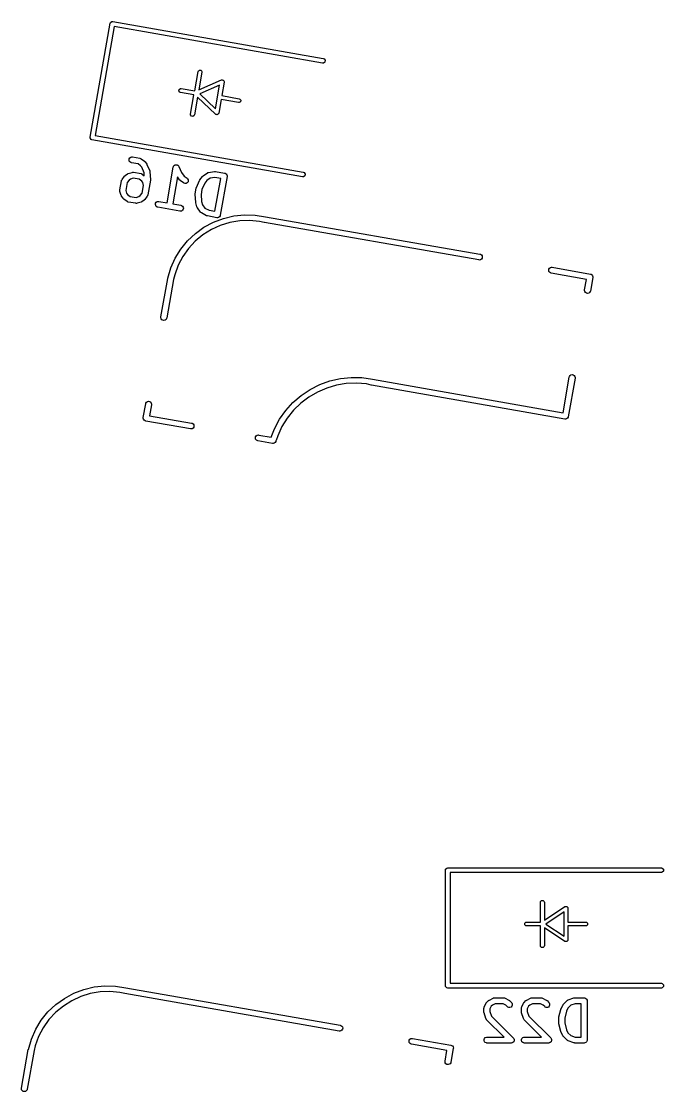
# Model space of a CAD drawing. Extents: x 2.6 to 14.1, y -9.2 to -3.9.
# Drawn here: x 6.105 to 6.748, y -5.239 to -4.167 of the extents above; entities that cross this region are included whole.
import ezdxf

# ---------------------------------------------------------------- set-up
doc = ezdxf.new("R2010")
doc.units = 0
doc.header["$MEASUREMENT"] = 0
doc.layers.add('BLACK', color=7, linetype='CONTINUOUS')

msp = doc.modelspace()

# ---------------------------------------------------------------- linework, layer by layer
at = {"layer": 'BLACK', "linetype": 'CONTINUOUS'}
for p, q in [((6.1736, -4.2829), (6.1937, -4.1689)), ((6.1937, -4.1689), (6.194, -4.1681)), ((6.194, -4.1681), (6.1955, -4.167)), ((6.1955, -4.167), (6.1964, -4.167)), ((6.1964, -4.167), (6.4074, -4.2042)), ((6.1979, -4.1721), (6.1787, -4.2814)), ((6.4065, -4.2088), (6.1979, -4.1721)), ((6.4075, -4.2088), (6.4065, -4.2088)), ((6.4074, -4.2042), (6.4082, -4.2045)), ((6.4089, -4.2078), (6.4075, -4.2088)), ((6.4082, -4.2045), (6.4093, -4.206)), ((6.4093, -4.206), (6.4089, -4.2078)), ((6.2785, -4.2366), (6.2819, -4.2173)), ((6.2819, -4.2173), (6.2822, -4.2165)), ((6.2822, -4.2165), (6.2834, -4.2157)), ((6.2858, -4.2179), (6.2827, -4.2356)), ((6.2834, -4.2157), (6.2849, -4.2159)), ((6.2849, -4.2159), (6.2858, -4.2172)), ((6.2858, -4.2172), (6.2858, -4.2179)), ((6.2627, -4.2366), (6.2629, -4.2351)), ((6.2629, -4.2351), (6.2642, -4.2343)), ((6.2642, -4.2343), (6.2649, -4.2342)), ((6.2649, -4.2342), (6.2785, -4.2366)), ((6.2827, -4.2356), (6.3053, -4.2257)), ((6.3035, -4.2308), (6.2836, -4.2395)), ((6.2993, -4.2546), (6.3035, -4.2308)), ((6.3053, -4.2257), (6.3056, -4.2256)), ((6.3056, -4.2256), (6.3057, -4.2256)), ((6.308, -4.2279), (6.3056, -4.2414)), ((6.3057, -4.2256), (6.3058, -4.2256)), ((6.3058, -4.2256), (6.3061, -4.2255)), ((6.3061, -4.2255), (6.3066, -4.2258)), ((6.3066, -4.2258), (6.3072, -4.2259)), ((6.3072, -4.2259), (6.3073, -4.226)), ((6.3073, -4.226), (6.3075, -4.2261)), ((6.3075, -4.2261), (6.3077, -4.2266)), ((6.3077, -4.2266), (6.308, -4.2271)), ((6.308, -4.2271), (6.308, -4.2274)), ((6.308, -4.2274), (6.3081, -4.2275)), ((6.3081, -4.2275), (6.308, -4.2276)), ((6.308, -4.2276), (6.308, -4.2279)), ((6.2635, -4.2378), (6.2627, -4.2366)), ((6.2642, -4.2381), (6.2635, -4.2378)), ((6.2778, -4.2405), (6.2642, -4.2381)), ((6.2744, -4.2599), (6.2778, -4.2405)), ((6.2814, -4.2429), (6.2783, -4.2606)), ((6.2993, -4.26), (6.2814, -4.2429)), ((6.2836, -4.2395), (6.2993, -4.2546)), ((6.305, -4.2453), (6.3026, -4.2589)), ((6.3224, -4.2484), (6.305, -4.2453)), ((6.3056, -4.2414), (6.3231, -4.2445)), ((6.3231, -4.2445), (6.3238, -4.2448)), ((6.3238, -4.2448), (6.3247, -4.246)), ((6.3247, -4.246), (6.3244, -4.2475)), ((6.3232, -4.2484), (6.3224, -4.2484)), ((6.3244, -4.2475), (6.3232, -4.2484)), ((6.2744, -4.2607), (6.2744, -4.2599)), ((6.2753, -4.2619), (6.2744, -4.2607)), ((6.2768, -4.2622), (6.2753, -4.2619)), ((6.278, -4.2613), (6.2768, -4.2622)), ((6.2783, -4.2606), (6.278, -4.2613)), ((6.2995, -4.2601), (6.2993, -4.26)), ((6.2996, -4.2602), (6.2995, -4.2601)), ((6.2997, -4.2602), (6.2996, -4.2602)), ((6.2999, -4.2604), (6.2997, -4.2602)), ((6.3005, -4.2604), (6.2999, -4.2604)), ((6.3011, -4.2605), (6.3005, -4.2604)), ((6.3012, -4.2603), (6.3011, -4.2605)), ((6.3014, -4.2603), (6.3012, -4.2603)), ((6.3018, -4.2599), (6.3014, -4.2603)), ((6.3023, -4.2596), (6.3018, -4.2599)), ((6.3024, -4.2593), (6.3023, -4.2596)), ((6.3025, -4.2592), (6.3024, -4.2593)), ((6.3026, -4.2589), (6.3025, -4.2591)), ((6.3025, -4.2591), (6.3025, -4.2592)), ((6.1736, -4.2838), (6.1736, -4.2829)), ((6.1747, -4.2853), (6.1736, -4.2838)), ((6.1755, -4.2856), (6.1747, -4.2853)), ((6.3864, -4.3228), (6.1755, -4.2856)), ((6.1787, -4.2814), (6.3873, -4.3182)), ((6.2127, -4.3058), (6.2129, -4.3046)), ((6.213, -4.3069), (6.2127, -4.3058)), ((6.2129, -4.3046), (6.2136, -4.3037)), ((6.2136, -4.3078), (6.213, -4.3069)), ((6.2136, -4.3037), (6.2145, -4.303)), ((6.2146, -4.3085), (6.2136, -4.3078)), ((6.2145, -4.303), (6.2156, -4.3028)), ((6.2152, -4.3086), (6.2146, -4.3085)), ((6.2219, -4.3098), (6.2152, -4.3086)), ((6.2156, -4.3028), (6.2162, -4.3028)), ((6.2162, -4.3028), (6.2236, -4.3041)), ((6.2243, -4.3116), (6.2219, -4.3098)), ((6.2236, -4.3041), (6.2241, -4.3043)), ((6.2241, -4.3043), (6.2242, -4.3043)), ((6.2242, -4.3043), (6.2243, -4.3043)), ((6.2243, -4.3043), (6.2248, -4.3046)), ((6.2248, -4.3046), (6.2282, -4.3071)), ((6.2282, -4.3071), (6.2284, -4.3073)), ((6.2284, -4.3073), (6.2285, -4.3074)), ((6.2285, -4.3074), (6.2285, -4.3075)), ((6.2285, -4.3075), (6.2286, -4.3075)), ((6.2286, -4.3075), (6.2287, -4.3076)), ((6.2287, -4.3076), (6.2289, -4.3078)), ((6.2289, -4.3078), (6.2304, -4.31)), ((6.2304, -4.31), (6.2304, -4.31)), ((6.2304, -4.31), (6.2304, -4.31)), ((6.2304, -4.31), (6.2305, -4.3102)), ((6.2305, -4.3102), (6.2307, -4.3105)), ((6.2307, -4.3105), (6.2307, -4.3105)), ((6.2307, -4.3105), (6.2307, -4.3105)), ((6.2307, -4.3105), (6.2334, -4.3167)), ((6.2581, -4.3113), (6.2583, -4.3111)), ((6.2583, -4.3111), (6.2586, -4.311)), ((6.2586, -4.311), (6.2588, -4.3108)), ((6.2588, -4.3108), (6.2591, -4.3108)), ((6.2591, -4.3108), (6.2594, -4.3106)), ((6.2594, -4.3106), (6.2596, -4.3106)), ((6.2596, -4.3106), (6.2599, -4.3106)), ((6.2599, -4.3106), (6.2602, -4.3106)), ((6.2602, -4.3106), (6.2605, -4.3106)), ((6.2605, -4.3106), (6.2608, -4.3107)), ((6.2608, -4.3107), (6.2611, -4.3108)), ((6.2611, -4.3108), (6.2613, -4.3109)), ((6.2613, -4.3109), (6.2616, -4.311)), ((6.2616, -4.311), (6.2618, -4.3112)), ((6.2618, -4.3112), (6.262, -4.3114)), ((6.2082, -4.3221), (6.2084, -4.3219)), ((6.2084, -4.3219), (6.2085, -4.3218)), ((6.2085, -4.3218), (6.2085, -4.3217)), ((6.2085, -4.3217), (6.2086, -4.3217)), ((6.2086, -4.3217), (6.2087, -4.3216)), ((6.2087, -4.3216), (6.2089, -4.3214)), ((6.2089, -4.3214), (6.2111, -4.3199)), ((6.2111, -4.3199), (6.2113, -4.3198)), ((6.2113, -4.3198), (6.2114, -4.3197)), ((6.2114, -4.3197), (6.2115, -4.3197)), ((6.2115, -4.3197), (6.2116, -4.3196)), ((6.2116, -4.3196), (6.2119, -4.3195)), ((6.2116, -4.3196), (6.2116, -4.3196)), ((6.2119, -4.3195), (6.2159, -4.3183)), ((6.2159, -4.3183), (6.2165, -4.3182)), ((6.2165, -4.3182), (6.2166, -4.3182)), ((6.2166, -4.3182), (6.2167, -4.3182)), ((6.2167, -4.3182), (6.2173, -4.3182)), ((6.2173, -4.3182), (6.2247, -4.3195)), ((6.2254, -4.3131), (6.2243, -4.3116)), ((6.2247, -4.3195), (6.2252, -4.3197)), ((6.2252, -4.3197), (6.2253, -4.3197)), ((6.2253, -4.3197), (6.2254, -4.3198)), ((6.2278, -4.3186), (6.2254, -4.3131)), ((6.2254, -4.3198), (6.2259, -4.3201)), ((6.2259, -4.3201), (6.228, -4.3216)), ((6.228, -4.3216), (6.2278, -4.3186)), ((6.2334, -4.3167), (6.2335, -4.317)), ((6.2335, -4.317), (6.2335, -4.3171)), ((6.2335, -4.3171), (6.2335, -4.3172)), ((6.2335, -4.3172), (6.2336, -4.3172)), ((6.2336, -4.3172), (6.2336, -4.3173)), ((6.2336, -4.3173), (6.2336, -4.3177)), ((6.2336, -4.3177), (6.2342, -4.3254)), ((6.2508, -4.3489), (6.2571, -4.313)), ((6.2571, -4.313), (6.2572, -4.3125)), ((6.2571, -4.313), (6.2571, -4.313)), ((6.2571, -4.313), (6.2571, -4.313)), ((6.2571, -4.313), (6.2571, -4.313)), ((6.2572, -4.3125), (6.2574, -4.3122)), ((6.2574, -4.3122), (6.2575, -4.3119)), ((6.2575, -4.3119), (6.2577, -4.3117)), ((6.2577, -4.3117), (6.2579, -4.3115)), ((6.2579, -4.3115), (6.2581, -4.3113)), ((6.262, -4.3114), (6.2622, -4.3116)), ((6.2622, -4.3116), (6.2624, -4.3118)), ((6.2624, -4.3118), (6.2627, -4.3123)), ((6.2627, -4.3123), (6.2627, -4.3123)), ((6.2627, -4.3123), (6.2627, -4.3123)), ((6.2627, -4.3123), (6.2627, -4.3123)), ((6.2627, -4.3123), (6.2653, -4.3183)), ((6.2653, -4.3183), (6.2679, -4.322)), ((6.2679, -4.322), (6.2709, -4.3242)), ((6.2866, -4.322), (6.2869, -4.3219)), ((6.2869, -4.3219), (6.2912, -4.3188)), ((6.2912, -4.3188), (6.2917, -4.3185)), ((6.2917, -4.3185), (6.2918, -4.3185)), ((6.2918, -4.3185), (6.2919, -4.3184)), ((6.2919, -4.3184), (6.2925, -4.3183)), ((6.2925, -4.3183), (6.2983, -4.3174)), ((6.2983, -4.3174), (6.2986, -4.3174)), ((6.2986, -4.3174), (6.2987, -4.3174)), ((6.2987, -4.3174), (6.2988, -4.3174)), ((6.2988, -4.3174), (6.2989, -4.3174)), ((6.2989, -4.3174), (6.299, -4.3174)), ((6.299, -4.3174), (6.2993, -4.3175)), ((6.2993, -4.3175), (6.3085, -4.3191)), ((6.3085, -4.3191), (6.3091, -4.3192)), ((6.3091, -4.3192), (6.3096, -4.3196)), ((6.3096, -4.3196), (6.31, -4.3199)), ((6.31, -4.3199), (6.3107, -4.3208)), ((6.3107, -4.3208), (6.311, -4.3219)), ((6.311, -4.3219), (6.3109, -4.3225)), ((6.3873, -4.3182), (6.3881, -4.3185)), ((6.3888, -4.3218), (6.3874, -4.3228)), ((6.3881, -4.3185), (6.3892, -4.32)), ((6.3892, -4.32), (6.3888, -4.3218)), ((6.2036, -4.3359), (6.2052, -4.3267)), ((6.2052, -4.3267), (6.2053, -4.3261)), ((6.2053, -4.3261), (6.2054, -4.3261)), ((6.2054, -4.326), (6.2057, -4.3255)), ((6.2054, -4.3261), (6.2054, -4.326)), ((6.2057, -4.3255), (6.2082, -4.3221)), ((6.2109, -4.3284), (6.2095, -4.3363)), ((6.2127, -4.326), (6.2109, -4.3284)), ((6.2141, -4.325), (6.2127, -4.326)), ((6.2169, -4.3242), (6.2141, -4.325)), ((6.223, -4.3252), (6.2169, -4.3242)), ((6.2254, -4.327), (6.223, -4.3252)), ((6.2264, -4.3284), (6.2254, -4.327)), ((6.2258, -4.3392), (6.2272, -4.3313)), ((6.2272, -4.3313), (6.2264, -4.3284)), ((6.2341, -4.3261), (6.2315, -4.3409)), ((6.2342, -4.3257), (6.2341, -4.326)), ((6.2341, -4.326), (6.2341, -4.326)), ((6.2341, -4.326), (6.2341, -4.3261)), ((6.2342, -4.3254), (6.2342, -4.3255)), ((6.2342, -4.3255), (6.2342, -4.3255)), ((6.2342, -4.3255), (6.2342, -4.3257)), ((6.2613, -4.3229), (6.2566, -4.3499)), ((6.2633, -4.3257), (6.2613, -4.3229)), ((6.2635, -4.326), (6.2633, -4.3257)), ((6.2636, -4.326), (6.2635, -4.326)), ((6.2636, -4.3261), (6.2636, -4.326)), ((6.2637, -4.3262), (6.2636, -4.3261)), ((6.2638, -4.3262), (6.2637, -4.3262)), ((6.264, -4.3264), (6.2638, -4.3262)), ((6.2674, -4.3289), (6.264, -4.3264)), ((6.2679, -4.3292), (6.2674, -4.3289)), ((6.269, -4.3295), (6.2679, -4.3292)), ((6.2701, -4.3293), (6.269, -4.3295)), ((6.2711, -4.3287), (6.2701, -4.3293)), ((6.2709, -4.3242), (6.2713, -4.3246)), ((6.2718, -4.3278), (6.2711, -4.3287)), ((6.2713, -4.3246), (6.2719, -4.3256)), ((6.2721, -4.3267), (6.2718, -4.3278)), ((6.2719, -4.3256), (6.2721, -4.3267)), ((6.2802, -4.3335), (6.2834, -4.3264)), ((6.2834, -4.3264), (6.2835, -4.3262)), ((6.2834, -4.3264), (6.2834, -4.3264)), ((6.2834, -4.3264), (6.2834, -4.3264)), ((6.2835, -4.3262), (6.2837, -4.3259)), ((6.2837, -4.3259), (6.2862, -4.3225)), ((6.2837, -4.3259), (6.2837, -4.3259)), ((6.2837, -4.3259), (6.2837, -4.3259)), ((6.2886, -4.3291), (6.2858, -4.3356)), ((6.2862, -4.3225), (6.2864, -4.3223)), ((6.2864, -4.3223), (6.2864, -4.3222)), ((6.2864, -4.3222), (6.2865, -4.3222)), ((6.2865, -4.3222), (6.2866, -4.3221)), ((6.2866, -4.3221), (6.2866, -4.322)), ((6.2906, -4.3264), (6.2886, -4.3291)), ((6.294, -4.324), (6.2906, -4.3264)), ((6.2987, -4.3233), (6.294, -4.324)), ((6.3046, -4.3244), (6.2987, -4.3233)), ((6.2988, -4.3573), (6.3046, -4.3244)), ((6.3109, -4.3225), (6.3041, -4.3613)), ((6.3874, -4.3228), (6.3864, -4.3228)), ((6.2035, -4.3365), (6.2036, -4.3359)), ((6.2035, -4.3366), (6.2035, -4.3365)), ((6.2035, -4.3367), (6.2035, -4.3366)), ((6.2036, -4.3373), (6.2035, -4.3367)), ((6.2048, -4.3413), (6.2036, -4.3373)), ((6.2049, -4.3416), (6.2048, -4.3413)), ((6.205, -4.3417), (6.2049, -4.3416)), ((6.205, -4.3418), (6.205, -4.3417)), ((6.205, -4.3417), (6.205, -4.3417)), ((6.2051, -4.3419), (6.205, -4.3418)), ((6.2052, -4.3422), (6.2051, -4.3419)), ((6.2068, -4.3443), (6.2052, -4.3422)), ((6.2095, -4.3363), (6.2103, -4.3392)), ((6.2103, -4.3392), (6.2113, -4.3405)), ((6.2113, -4.3405), (6.2137, -4.3423)), ((6.2137, -4.3423), (6.2198, -4.3434)), ((6.2198, -4.3434), (6.2226, -4.3425)), ((6.2226, -4.3425), (6.224, -4.3416)), ((6.224, -4.3416), (6.2258, -4.3392)), ((6.231, -4.3421), (6.2285, -4.3455)), ((6.2313, -4.3416), (6.231, -4.3421)), ((6.2314, -4.3414), (6.2313, -4.3415)), ((6.2313, -4.3415), (6.2313, -4.3416)), ((6.2315, -4.3409), (6.2314, -4.3414)), ((6.279, -4.3397), (6.28, -4.3342)), ((6.279, -4.3398), (6.279, -4.3397)), ((6.279, -4.3399), (6.279, -4.3398)), ((6.279, -4.3401), (6.279, -4.3399)), ((6.279, -4.3403), (6.279, -4.3401)), ((6.279, -4.3404), (6.279, -4.3403)), ((6.279, -4.3403), (6.279, -4.3403)), ((6.2795, -4.3482), (6.279, -4.3404)), ((6.28, -4.334), (6.2801, -4.3338)), ((6.28, -4.3341), (6.28, -4.334)), ((6.28, -4.3342), (6.28, -4.3341)), ((6.2801, -4.3338), (6.2802, -4.3336)), ((6.2802, -4.3336), (6.2802, -4.3335)), ((6.2802, -4.3336), (6.2802, -4.3336)), ((6.2858, -4.3356), (6.2849, -4.3404)), ((6.2849, -4.3404), (6.2854, -4.3474)), ((6.2069, -4.3446), (6.2068, -4.3443)), ((6.207, -4.3446), (6.2069, -4.3446)), ((6.2071, -4.3447), (6.207, -4.3446)), ((6.2071, -4.3448), (6.2071, -4.3447)), ((6.2072, -4.3448), (6.2071, -4.3448)), ((6.2074, -4.345), (6.2072, -4.3448)), ((6.2108, -4.3475), (6.2074, -4.345)), ((6.2113, -4.3478), (6.2108, -4.3475)), ((6.2114, -4.3478), (6.2113, -4.3478)), ((6.2115, -4.3479), (6.2114, -4.3478)), ((6.212, -4.348), (6.2115, -4.3479)), ((6.2194, -4.3493), (6.212, -4.348)), ((6.22, -4.3494), (6.2194, -4.3493)), ((6.2201, -4.3494), (6.22, -4.3494)), ((6.2202, -4.3494), (6.2201, -4.3494)), ((6.2208, -4.3493), (6.2202, -4.3494)), ((6.2248, -4.3481), (6.2208, -4.3493)), ((6.2251, -4.348), (6.2248, -4.3481)), ((6.2252, -4.3479), (6.2251, -4.3479)), ((6.2251, -4.3479), (6.2251, -4.348)), ((6.2253, -4.3479), (6.2252, -4.3479)), ((6.2254, -4.3478), (6.2253, -4.3479)), ((6.2256, -4.3477), (6.2254, -4.3478)), ((6.2278, -4.3461), (6.2256, -4.3477)), ((6.228, -4.3459), (6.2278, -4.3461)), ((6.2281, -4.3459), (6.228, -4.3459)), ((6.2282, -4.3458), (6.2281, -4.3459)), ((6.2283, -4.3457), (6.2282, -4.3458)), ((6.2282, -4.3458), (6.2282, -4.3458)), ((6.2285, -4.3455), (6.2283, -4.3457)), ((6.2391, -4.3504), (6.2393, -4.3493)), ((6.2394, -4.3515), (6.2391, -4.3504)), ((6.2393, -4.3493), (6.2399, -4.3483)), ((6.24, -4.3525), (6.2394, -4.3515)), ((6.2399, -4.3483), (6.2409, -4.3476)), ((6.241, -4.3531), (6.24, -4.3525)), ((6.2409, -4.3476), (6.242, -4.3474)), ((6.2416, -4.3532), (6.241, -4.3531)), ((6.2637, -4.3572), (6.2416, -4.3532)), ((6.242, -4.3474), (6.2426, -4.3474)), ((6.2426, -4.3474), (6.2508, -4.3489)), ((6.2566, -4.3499), (6.2647, -4.3513)), ((6.2647, -4.3513), (6.2653, -4.3515)), ((6.2653, -4.3515), (6.2663, -4.3521)), ((6.2663, -4.3521), (6.2669, -4.3531)), ((6.2669, -4.3531), (6.2672, -4.3542)), ((6.2796, -4.3485), (6.2795, -4.3482)), ((6.2795, -4.3482), (6.2795, -4.3482)), ((6.2795, -4.3482), (6.2795, -4.3482)), ((6.2796, -4.3487), (6.2796, -4.3485)), ((6.2797, -4.3488), (6.2796, -4.3487)), ((6.2796, -4.3487), (6.2796, -4.3487)), ((6.2808, -4.3528), (6.2797, -4.3488)), ((6.281, -4.3531), (6.2808, -4.3528)), ((6.281, -4.3532), (6.281, -4.3531)), ((6.2811, -4.3533), (6.281, -4.3532)), ((6.281, -4.3532), (6.281, -4.3532)), ((6.2811, -4.3534), (6.2811, -4.3533)), ((6.2813, -4.3537), (6.2811, -4.3534)), ((6.2843, -4.358), (6.2813, -4.3537)), ((6.2854, -4.3474), (6.2864, -4.3507)), ((6.2864, -4.3507), (6.2887, -4.354)), ((6.2887, -4.354), (6.2929, -4.3563)), ((6.2643, -4.3572), (6.2637, -4.3572)), ((6.2654, -4.357), (6.2643, -4.3572)), ((6.2664, -4.3563), (6.2654, -4.357)), ((6.267, -4.3553), (6.2664, -4.3563)), ((6.2672, -4.3542), (6.267, -4.3553)), ((6.2847, -4.3584), (6.2843, -4.358)), ((6.2848, -4.3585), (6.2847, -4.3584)), ((6.2848, -4.3586), (6.2848, -4.3585)), ((6.2853, -4.3589), (6.2848, -4.3586)), ((6.2905, -4.3617), (6.2853, -4.3589)), ((6.2908, -4.3618), (6.2905, -4.3617)), ((6.2909, -4.3619), (6.2908, -4.3618)), ((6.291, -4.3619), (6.2909, -4.3619)), ((6.2911, -4.362), (6.291, -4.3619)), ((6.2914, -4.362), (6.2911, -4.362)), ((6.2911, -4.362), (6.2911, -4.362)), ((6.3007, -4.3637), (6.2914, -4.362)), ((6.2929, -4.3563), (6.2988, -4.3573)), ((6.2973, -4.3682), (6.3073, -4.3644)), ((6.3012, -4.3637), (6.3007, -4.3637)), ((6.3024, -4.3635), (6.3012, -4.3637)), ((6.3012, -4.3637), (6.3012, -4.3637)), ((6.3012, -4.3637), (6.3012, -4.3637)), ((6.3012, -4.3637), (6.3012, -4.3637)), ((6.3033, -4.3628), (6.3024, -4.3635)), ((6.3039, -4.3618), (6.3033, -4.3628)), ((6.3041, -4.3613), (6.3039, -4.3618)), ((6.3073, -4.3644), (6.3177, -4.3619)), ((6.3177, -4.3619), (6.3283, -4.3608)), ((6.3283, -4.3608), (6.339, -4.3611)), ((6.339, -4.3611), (6.3493, -4.3627)), ((6.3493, -4.3627), (6.3494, -4.3627)), ((6.3494, -4.3627), (6.5643, -4.4002)), ((6.2792, -4.3795), (6.2878, -4.3733)), ((6.2878, -4.3733), (6.2973, -4.3682)), ((6.3042, -4.3715), (6.2952, -4.3756)), ((6.3137, -4.3685), (6.3042, -4.3715)), ((6.3236, -4.3669), (6.3137, -4.3685)), ((6.3335, -4.3665), (6.3236, -4.3669)), ((6.3434, -4.3674), (6.3335, -4.3665)), ((6.3482, -4.3685), (6.3434, -4.3674)), ((6.3483, -4.3685), (6.3482, -4.3685)), ((6.3482, -4.3685), (6.3482, -4.3685)), ((6.3484, -4.3686), (6.3483, -4.3685)), ((6.5633, -4.406), (6.3484, -4.3686)), ((6.2714, -4.3869), (6.2792, -4.3795)), ((6.2868, -4.3809), (6.2791, -4.3872)), ((6.2952, -4.3756), (6.2868, -4.3809)), ((6.259, -4.4043), (6.2647, -4.3952)), ((6.2647, -4.3952), (6.2714, -4.3869)), ((6.2723, -4.3945), (6.2666, -4.4027)), ((6.2791, -4.3872), (6.2723, -4.3945)), ((6.2547, -4.4141), (6.259, -4.4043)), ((6.2666, -4.4027), (6.2619, -4.4114)), ((6.5638, -4.4061), (6.5633, -4.406)), ((6.565, -4.4058), (6.5638, -4.4061)), ((6.5643, -4.4002), (6.5648, -4.4004)), ((6.5648, -4.4004), (6.5658, -4.401)), ((6.5659, -4.4052), (6.565, -4.4058)), ((6.5658, -4.401), (6.5665, -4.4019)), ((6.5665, -4.4042), (6.5659, -4.4052)), ((6.5665, -4.4019), (6.5667, -4.4031)), ((6.5667, -4.4031), (6.5665, -4.4042)), ((6.2516, -4.4243), (6.2547, -4.4141)), ((6.2619, -4.4114), (6.2585, -4.4208)), ((6.6333, -4.4164), (6.6335, -4.4152)), ((6.6335, -4.4175), (6.6333, -4.4164)), ((6.6335, -4.4152), (6.6341, -4.4143)), ((6.6342, -4.4184), (6.6335, -4.4175)), ((6.6341, -4.4143), (6.635, -4.4136)), ((6.6351, -4.4191), (6.6342, -4.4184)), ((6.635, -4.4136), (6.6361, -4.4134)), ((6.6361, -4.4134), (6.6367, -4.4134)), ((6.6367, -4.4134), (6.6751, -4.4202)), ((6.2447, -4.4632), (6.2516, -4.4245)), ((6.2574, -4.4255), (6.2506, -4.4642)), ((6.2516, -4.4245), (6.2516, -4.4243)), ((6.2516, -4.4243), (6.2516, -4.4243)), ((6.2585, -4.4208), (6.2574, -4.4255)), ((6.6357, -4.4192), (6.6351, -4.4191)), ((6.6712, -4.4255), (6.6357, -4.4192)), ((6.6693, -4.4361), (6.6712, -4.4255)), ((6.6751, -4.4202), (6.6757, -4.4203)), ((6.6775, -4.4236), (6.6751, -4.4372)), ((6.6757, -4.4203), (6.6766, -4.4209)), ((6.6766, -4.4209), (6.6773, -4.4219)), ((6.6773, -4.4219), (6.6775, -4.423)), ((6.6775, -4.423), (6.6775, -4.4236)), ((6.6692, -4.4367), (6.6693, -4.4361)), ((6.6695, -4.4378), (6.6692, -4.4367)), ((6.6702, -4.4388), (6.6695, -4.4378)), ((6.6711, -4.4394), (6.6702, -4.4388)), ((6.6723, -4.4396), (6.6711, -4.4394)), ((6.6734, -4.4394), (6.6723, -4.4396)), ((6.6743, -4.4387), (6.6734, -4.4394)), ((6.6749, -4.4377), (6.6743, -4.4387)), ((6.6751, -4.4372), (6.6749, -4.4377)), ((6.2447, -4.4638), (6.2447, -4.4632)), ((6.245, -4.4649), (6.2447, -4.4638)), ((6.2456, -4.4659), (6.245, -4.4649)), ((6.2466, -4.4665), (6.2456, -4.4659)), ((6.2477, -4.4667), (6.2466, -4.4665)), ((6.2488, -4.4664), (6.2477, -4.4667)), ((6.2498, -4.4658), (6.2488, -4.4664)), ((6.2504, -4.4648), (6.2498, -4.4658)), ((6.2506, -4.4642), (6.2504, -4.4648)), ((6.414, -4.5273), (6.4245, -4.5249)), ((6.4245, -4.5249), (6.4352, -4.5238)), ((6.4352, -4.5238), (6.446, -4.524)), ((6.446, -4.524), (6.4566, -4.5256)), ((6.4566, -4.5256), (6.4566, -4.5256)), ((6.4566, -4.5256), (6.6476, -4.5592)), ((6.6476, -4.5592), (6.6539, -4.5234)), ((6.6597, -4.5244), (6.6529, -4.5632)), ((6.6539, -4.5234), (6.6541, -4.5228)), ((6.6541, -4.5228), (6.6547, -4.5218)), ((6.6547, -4.5218), (6.6556, -4.5212)), ((6.6556, -4.5212), (6.6567, -4.5209)), ((6.6567, -4.5209), (6.6579, -4.5211)), ((6.6579, -4.5211), (6.6589, -4.5218)), ((6.6589, -4.5218), (6.6595, -4.5227)), ((6.6595, -4.5227), (6.6598, -4.5238)), ((6.6598, -4.5238), (6.6597, -4.5244)), ((6.3852, -4.5418), (6.3942, -4.5358)), ((6.3942, -4.5358), (6.4038, -4.5309)), ((6.4108, -4.5344), (6.4015, -4.5384)), ((6.4038, -4.5309), (6.414, -4.5273)), ((6.4205, -4.5315), (6.4108, -4.5344)), ((6.4304, -4.5299), (6.4205, -4.5315)), ((6.4405, -4.5295), (6.4304, -4.5299)), ((6.4506, -4.5303), (6.4405, -4.5295)), ((6.4555, -4.5314), (6.4506, -4.5303)), ((6.4556, -4.5314), (6.4555, -4.5314)), ((6.4555, -4.5314), (6.4555, -4.5314)), ((6.4555, -4.5314), (6.4555, -4.5314)), ((6.6495, -4.5656), (6.4556, -4.5314)), ((6.377, -4.5489), (6.3852, -4.5418)), ((6.3928, -4.5435), (6.3848, -4.5496)), ((6.4015, -4.5384), (6.3928, -4.5435)), ((6.227, -4.564), (6.2294, -4.5501)), ((6.2294, -4.5501), (6.2296, -4.5495)), ((6.2296, -4.5495), (6.2302, -4.5485)), ((6.2302, -4.5485), (6.2312, -4.5479)), ((6.2312, -4.5479), (6.2323, -4.5476)), ((6.2323, -4.5476), (6.2334, -4.5478)), ((6.2352, -4.5511), (6.2333, -4.5621)), ((6.2334, -4.5478), (6.2344, -4.5485)), ((6.2344, -4.5485), (6.235, -4.5494)), ((6.235, -4.5494), (6.2353, -4.5505)), ((6.2353, -4.5505), (6.2352, -4.5511)), ((6.3635, -4.5657), (6.3698, -4.5569)), ((6.3698, -4.5569), (6.377, -4.5489)), ((6.3775, -4.5566), (6.3712, -4.5645)), ((6.3848, -4.5496), (6.3775, -4.5566)), ((6.2269, -4.5646), (6.227, -4.564)), ((6.2272, -4.5657), (6.2269, -4.5646)), ((6.2278, -4.5667), (6.2272, -4.5657)), ((6.2288, -4.5673), (6.2278, -4.5667)), ((6.2294, -4.5675), (6.2288, -4.5673)), ((6.2743, -4.5754), (6.2294, -4.5675)), ((6.2333, -4.5621), (6.2754, -4.5696)), ((6.3584, -4.5752), (6.3635, -4.5657)), ((6.3712, -4.5645), (6.3659, -4.5731)), ((6.65, -4.5656), (6.6495, -4.5656)), ((6.6512, -4.5654), (6.65, -4.5656)), ((6.6521, -4.5647), (6.6512, -4.5654)), ((6.6527, -4.5637), (6.6521, -4.5647)), ((6.6529, -4.5632), (6.6527, -4.5637)), ((6.2749, -4.5754), (6.2743, -4.5754)), ((6.276, -4.5752), (6.2749, -4.5754)), ((6.2754, -4.5696), (6.2759, -4.5697)), ((6.2759, -4.5697), (6.2769, -4.5703)), ((6.277, -4.5745), (6.276, -4.5752)), ((6.2769, -4.5703), (6.2776, -4.5713)), ((6.2776, -4.5735), (6.277, -4.5745)), ((6.2776, -4.5713), (6.2778, -4.5724)), ((6.2778, -4.5724), (6.2776, -4.5735)), ((6.3552, -4.5836), (6.3584, -4.5752)), ((6.3659, -4.5731), (6.3617, -4.5822)), ((6.3394, -4.5844), (6.3396, -4.5833)), ((6.3396, -4.5856), (6.3394, -4.5844)), ((6.3396, -4.5833), (6.3402, -4.5823)), ((6.3403, -4.5865), (6.3396, -4.5856)), ((6.3402, -4.5823), (6.3411, -4.5817)), ((6.3412, -4.5871), (6.3403, -4.5865)), ((6.3411, -4.5817), (6.3423, -4.5814)), ((6.3418, -4.5873), (6.3412, -4.5871)), ((6.3565, -4.5899), (6.3418, -4.5873)), ((6.3423, -4.5814), (6.3428, -4.5815)), ((6.3428, -4.5815), (6.3552, -4.5836)), ((6.3571, -4.5899), (6.3565, -4.5899)), ((6.3582, -4.5897), (6.3571, -4.5899)), ((6.3592, -4.589), (6.3582, -4.5897)), ((6.3598, -4.588), (6.3592, -4.589)), ((6.3599, -4.5874), (6.3598, -4.588)), ((6.3602, -4.5871), (6.3599, -4.5874)), ((6.3617, -4.5822), (6.3602, -4.5871)), ((6.3602, -4.5871), (6.3602, -4.5871)), ((6.5297, -5.0176), (6.5299, -5.0166)), ((6.5297, -5.1333), (6.5297, -5.0176)), ((6.5299, -5.0166), (6.5311, -5.0154)), ((6.5311, -5.0154), (6.5321, -5.0152)), ((6.5321, -5.0152), (6.7462, -5.0152)), ((6.7462, -5.0152), (6.7471, -5.0154)), ((6.7471, -5.0154), (6.7484, -5.0166)), ((6.7484, -5.0185), (6.7471, -5.0197)), ((6.7484, -5.0166), (6.7484, -5.0185)), ((6.7462, -5.0199), (6.5344, -5.0199)), ((6.5344, -5.0199), (6.5344, -5.1309)), ((6.7471, -5.0197), (6.7462, -5.0199)), ((6.625, -5.0498), (6.6251, -5.0491)), ((6.625, -5.0695), (6.625, -5.0498)), ((6.6251, -5.0491), (6.6262, -5.048)), ((6.6262, -5.048), (6.6277, -5.048)), ((6.6277, -5.048), (6.6288, -5.0491)), ((6.6288, -5.0491), (6.6289, -5.0498)), ((6.6289, -5.0498), (6.6289, -5.0678)), ((6.6289, -5.0678), (6.6495, -5.0541)), ((6.6486, -5.0594), (6.6305, -5.0715)), ((6.6486, -5.0836), (6.6486, -5.0594)), ((6.6495, -5.0541), (6.6497, -5.054)), ((6.6497, -5.054), (6.6498, -5.0539)), ((6.6498, -5.0539), (6.6499, -5.0539)), ((6.6499, -5.0539), (6.6502, -5.0538)), ((6.6502, -5.0538), (6.6507, -5.0539)), ((6.6507, -5.0539), (6.6513, -5.0539)), ((6.6513, -5.0539), (6.6515, -5.0541)), ((6.6515, -5.0541), (6.6517, -5.0541)), ((6.6517, -5.0541), (6.652, -5.0546)), ((6.652, -5.0546), (6.6524, -5.055)), ((6.6524, -5.055), (6.6524, -5.0553)), ((6.6524, -5.0553), (6.6525, -5.0554)), ((6.6525, -5.0554), (6.6525, -5.0555)), ((6.6525, -5.0555), (6.6525, -5.0557)), ((6.6525, -5.0557), (6.6525, -5.0695)), ((6.6094, -5.0707), (6.6104, -5.0697)), ((6.6094, -5.0722), (6.6094, -5.0707)), ((6.6104, -5.0733), (6.6094, -5.0722)), ((6.6104, -5.0697), (6.6112, -5.0695)), ((6.6112, -5.0695), (6.625, -5.0695)), ((6.6305, -5.0715), (6.6486, -5.0836)), ((6.6525, -5.0695), (6.6702, -5.0695)), ((6.6702, -5.0695), (6.671, -5.0697)), ((6.671, -5.0697), (6.6721, -5.0707)), ((6.6721, -5.0722), (6.671, -5.0733)), ((6.6721, -5.0707), (6.6721, -5.0722)), ((6.6112, -5.0735), (6.6104, -5.0733)), ((6.625, -5.0735), (6.6112, -5.0735)), ((6.625, -5.0931), (6.625, -5.0735)), ((6.6495, -5.0889), (6.6289, -5.0752)), ((6.6289, -5.0752), (6.6289, -5.0931)), ((6.6702, -5.0735), (6.6525, -5.0735)), ((6.6525, -5.0735), (6.6525, -5.0872)), ((6.671, -5.0733), (6.6702, -5.0735)), ((6.6251, -5.0939), (6.625, -5.0931)), ((6.6262, -5.095), (6.6251, -5.0939)), ((6.6288, -5.0939), (6.6277, -5.095)), ((6.6289, -5.0931), (6.6288, -5.0939)), ((6.6497, -5.089), (6.6495, -5.0889)), ((6.6498, -5.0891), (6.6497, -5.089)), ((6.6499, -5.0891), (6.6498, -5.0891)), ((6.6502, -5.0892), (6.6499, -5.0891)), ((6.6507, -5.0891), (6.6502, -5.0892)), ((6.6513, -5.0891), (6.6507, -5.0891)), ((6.6515, -5.0889), (6.6513, -5.0891)), ((6.6517, -5.0889), (6.6515, -5.0889)), ((6.652, -5.0884), (6.6517, -5.0889)), ((6.6524, -5.088), (6.652, -5.0884)), ((6.6525, -5.0876), (6.6524, -5.0877)), ((6.6524, -5.0877), (6.6524, -5.088)), ((6.6525, -5.0872), (6.6525, -5.0875)), ((6.6525, -5.0875), (6.6525, -5.0876)), ((6.6277, -5.095), (6.6262, -5.095)), ((6.1674, -5.1371), (6.1778, -5.1346)), ((6.1778, -5.1346), (6.1884, -5.1335)), ((6.1884, -5.1335), (6.1991, -5.1338)), ((6.1991, -5.1338), (6.2095, -5.1355)), ((6.2095, -5.1355), (6.2096, -5.1355)), ((6.2096, -5.1355), (6.4244, -5.173)), ((6.5299, -5.1342), (6.5297, -5.1333)), ((6.5311, -5.1355), (6.5299, -5.1342)), ((6.5321, -5.1357), (6.5311, -5.1355)), ((6.7462, -5.1357), (6.5321, -5.1357)), ((6.5344, -5.1309), (6.7462, -5.1309)), ((6.7462, -5.1309), (6.7471, -5.1311)), ((6.7471, -5.1355), (6.7462, -5.1357)), ((6.7471, -5.1311), (6.7484, -5.1324)), ((6.7484, -5.1342), (6.7471, -5.1355)), ((6.7484, -5.1324), (6.7484, -5.1342)), ((6.1393, -5.1523), (6.148, -5.146)), ((6.148, -5.146), (6.1574, -5.1409)), ((6.1644, -5.1442), (6.1553, -5.1484)), ((6.1574, -5.1409), (6.1674, -5.1371)), ((6.1739, -5.1413), (6.1644, -5.1442)), ((6.1837, -5.1396), (6.1739, -5.1413)), ((6.1936, -5.1393), (6.1837, -5.1396)), ((6.2035, -5.1402), (6.1936, -5.1393)), ((6.2084, -5.1413), (6.2035, -5.1402)), ((6.2085, -5.1413), (6.2084, -5.1413)), ((6.2084, -5.1413), (6.2084, -5.1413)), ((6.2084, -5.1413), (6.2084, -5.1413)), ((6.4234, -5.1788), (6.2085, -5.1413)), ((6.5735, -5.1478), (6.5738, -5.1477)), ((6.5738, -5.1477), (6.5775, -5.1458)), ((6.5775, -5.1458), (6.5781, -5.1456)), ((6.5781, -5.1456), (6.5782, -5.1456)), ((6.5782, -5.1456), (6.5783, -5.1456)), ((6.5783, -5.1456), (6.5788, -5.1455)), ((6.5788, -5.1455), (6.5882, -5.1455)), ((6.5882, -5.1455), (6.5888, -5.1456)), ((6.5888, -5.1456), (6.5889, -5.1456)), ((6.5889, -5.1456), (6.589, -5.1456)), ((6.589, -5.1456), (6.5895, -5.1458)), ((6.5895, -5.1458), (6.5933, -5.1477)), ((6.5933, -5.1477), (6.5935, -5.1478)), ((6.611, -5.1478), (6.6113, -5.1477)), ((6.6113, -5.1477), (6.615, -5.1458)), ((6.615, -5.1458), (6.6156, -5.1456)), ((6.6156, -5.1456), (6.6157, -5.1456)), ((6.6157, -5.1456), (6.6158, -5.1456)), ((6.6158, -5.1456), (6.6163, -5.1455)), ((6.6163, -5.1455), (6.6257, -5.1455)), ((6.6257, -5.1455), (6.6263, -5.1456)), ((6.6263, -5.1456), (6.6264, -5.1456)), ((6.6264, -5.1456), (6.6265, -5.1456)), ((6.6265, -5.1456), (6.627, -5.1458)), ((6.627, -5.1458), (6.6308, -5.1477)), ((6.6308, -5.1477), (6.631, -5.1478)), ((6.6524, -5.1478), (6.6529, -5.1475)), ((6.6529, -5.1475), (6.6585, -5.1456)), ((6.6585, -5.1456), (6.6588, -5.1456)), ((6.6588, -5.1456), (6.6589, -5.1456)), ((6.6589, -5.1456), (6.659, -5.1455)), ((6.659, -5.1455), (6.6591, -5.1455)), ((6.6591, -5.1455), (6.6592, -5.1455)), ((6.6592, -5.1455), (6.6595, -5.1455)), ((6.6595, -5.1455), (6.6688, -5.1455)), ((6.6688, -5.1455), (6.6694, -5.1456)), ((6.6694, -5.1456), (6.6705, -5.146)), ((6.6705, -5.146), (6.6713, -5.1468)), ((6.6713, -5.1468), (6.6717, -5.1479)), ((6.1315, -5.1596), (6.1393, -5.1523)), ((6.1469, -5.1537), (6.1393, -5.16)), ((6.1553, -5.1484), (6.1469, -5.1537)), ((6.5684, -5.1559), (6.5685, -5.1554)), ((6.5684, -5.1597), (6.5684, -5.1559)), ((6.5685, -5.1552), (6.5687, -5.1546)), ((6.5685, -5.1553), (6.5685, -5.1552)), ((6.5685, -5.1554), (6.5685, -5.1553)), ((6.5687, -5.1546), (6.5706, -5.1509)), ((6.5706, -5.1509), (6.5707, -5.1506)), ((6.5707, -5.1506), (6.5708, -5.1506)), ((6.5708, -5.1505), (6.5709, -5.1504)), ((6.5708, -5.1506), (6.5708, -5.1505)), ((6.5709, -5.1503), (6.5711, -5.1501)), ((6.5709, -5.1504), (6.5709, -5.1503)), ((6.5711, -5.1501), (6.573, -5.1482)), ((6.573, -5.1482), (6.5732, -5.1481)), ((6.5732, -5.1481), (6.5733, -5.148)), ((6.5733, -5.148), (6.5734, -5.1479)), ((6.5734, -5.1479), (6.5735, -5.1479)), ((6.5735, -5.1479), (6.5735, -5.1478)), ((6.5756, -5.1539), (6.5743, -5.1566)), ((6.5743, -5.1566), (6.5743, -5.1592)), ((6.5768, -5.1528), (6.5756, -5.1539)), ((6.5795, -5.1514), (6.5768, -5.1528)), ((6.5875, -5.1514), (6.5795, -5.1514)), ((6.5902, -5.1528), (6.5875, -5.1514)), ((6.5918, -5.1543), (6.5902, -5.1528)), ((6.5922, -5.1547), (6.5918, -5.1543)), ((6.5933, -5.1551), (6.5922, -5.1547)), ((6.5944, -5.1551), (6.5933, -5.1551)), ((6.5935, -5.1478), (6.5936, -5.1479)), ((6.5936, -5.1479), (6.5937, -5.1479)), ((6.5937, -5.1479), (6.5938, -5.148)), ((6.5938, -5.148), (6.5938, -5.1481)), ((6.5938, -5.1481), (6.5941, -5.1482)), ((6.5941, -5.1482), (6.5959, -5.1501)), ((6.5955, -5.1547), (6.5944, -5.1551)), ((6.5963, -5.1538), (6.5955, -5.1547)), ((6.5959, -5.1501), (6.5963, -5.1506)), ((6.5963, -5.1506), (6.5967, -5.1516)), ((6.5967, -5.1528), (6.5963, -5.1538)), ((6.5967, -5.1516), (6.5967, -5.1528)), ((6.6059, -5.1554), (6.606, -5.1553)), ((6.6059, -5.1559), (6.6059, -5.1554)), ((6.6059, -5.1597), (6.6059, -5.1559)), ((6.606, -5.1552), (6.6062, -5.1546)), ((6.606, -5.1553), (6.606, -5.1552)), ((6.6062, -5.1546), (6.6081, -5.1509)), ((6.6081, -5.1509), (6.6082, -5.1506)), ((6.6082, -5.1506), (6.6083, -5.1506)), ((6.6083, -5.1505), (6.6084, -5.1504)), ((6.6083, -5.1506), (6.6083, -5.1505)), ((6.6084, -5.1503), (6.6086, -5.1501)), ((6.6084, -5.1504), (6.6084, -5.1503)), ((6.6086, -5.1501), (6.6105, -5.1482)), ((6.6105, -5.1482), (6.6107, -5.1481)), ((6.6107, -5.1481), (6.6108, -5.148)), ((6.6108, -5.148), (6.6109, -5.1479)), ((6.6109, -5.1479), (6.611, -5.1479)), ((6.611, -5.1479), (6.611, -5.1478)), ((6.6131, -5.1539), (6.6118, -5.1566)), ((6.6118, -5.1566), (6.6118, -5.1592)), ((6.6143, -5.1528), (6.6131, -5.1539)), ((6.617, -5.1514), (6.6143, -5.1528)), ((6.625, -5.1514), (6.617, -5.1514)), ((6.6277, -5.1528), (6.625, -5.1514)), ((6.6293, -5.1543), (6.6277, -5.1528)), ((6.6297, -5.1547), (6.6293, -5.1543)), ((6.6308, -5.1551), (6.6297, -5.1547)), ((6.6319, -5.1551), (6.6308, -5.1551)), ((6.631, -5.1478), (6.6311, -5.1479)), ((6.6311, -5.1479), (6.6312, -5.1479)), ((6.6312, -5.1479), (6.6313, -5.148)), ((6.6313, -5.148), (6.6313, -5.1481)), ((6.6313, -5.1481), (6.6316, -5.1482)), ((6.6316, -5.1482), (6.6334, -5.1501)), ((6.633, -5.1547), (6.6319, -5.1551)), ((6.6338, -5.1538), (6.633, -5.1547)), ((6.6334, -5.1501), (6.6338, -5.1506)), ((6.6338, -5.1506), (6.6342, -5.1516)), ((6.6342, -5.1528), (6.6338, -5.1538)), ((6.6342, -5.1516), (6.6342, -5.1528)), ((6.6435, -5.1646), (6.6453, -5.1571)), ((6.6453, -5.1571), (6.6454, -5.1571)), ((6.6454, -5.157), (6.6455, -5.1568)), ((6.6454, -5.1571), (6.6454, -5.157)), ((6.6455, -5.1566), (6.6456, -5.1565)), ((6.6455, -5.1568), (6.6455, -5.1566)), ((6.6456, -5.1565), (6.6474, -5.1528)), ((6.6456, -5.1565), (6.6456, -5.1565)), ((6.6474, -5.1528), (6.6476, -5.1525)), ((6.6476, -5.1525), (6.6476, -5.1524)), ((6.6476, -5.1524), (6.6477, -5.1524)), ((6.6477, -5.1524), (6.6478, -5.1523)), ((6.6478, -5.1522), (6.648, -5.152)), ((6.6478, -5.1523), (6.6478, -5.1522)), ((6.648, -5.152), (6.6517, -5.1482)), ((6.6525, -5.1558), (6.651, -5.1589)), ((6.6517, -5.1482), (6.6522, -5.1479)), ((6.6522, -5.1479), (6.6523, -5.1478)), ((6.6523, -5.1478), (6.6524, -5.1478)), ((6.6554, -5.1529), (6.6525, -5.1558)), ((6.6599, -5.1514), (6.6554, -5.1529)), ((6.6659, -5.1514), (6.6599, -5.1514)), ((6.6659, -5.1849), (6.6659, -5.1514)), ((6.6717, -5.1479), (6.6718, -5.1484)), ((6.6718, -5.1484), (6.6718, -5.1878)), ((6.1192, -5.177), (6.1248, -5.1679)), ((6.1248, -5.1679), (6.1315, -5.1596)), ((6.1325, -5.1673), (6.1267, -5.1754)), ((6.1393, -5.16), (6.1325, -5.1673)), ((6.5684, -5.16), (6.5684, -5.1597)), ((6.5684, -5.1601), (6.5684, -5.16)), ((6.5684, -5.1602), (6.5684, -5.1601)), ((6.5685, -5.1603), (6.5684, -5.1602)), ((6.5685, -5.1606), (6.5685, -5.1603)), ((6.5685, -5.1603), (6.5685, -5.1603)), ((6.5704, -5.1663), (6.5685, -5.1606)), ((6.5707, -5.1668), (6.5704, -5.1663)), ((6.5707, -5.1669), (6.5707, -5.1668)), ((6.5708, -5.167), (6.5707, -5.1669)), ((6.5711, -5.1674), (6.5708, -5.167)), ((6.5886, -5.1849), (6.5711, -5.1674)), ((6.5743, -5.1592), (6.5758, -5.1637)), ((6.5758, -5.1637), (6.5978, -5.1857)), ((6.6059, -5.16), (6.6059, -5.1597)), ((6.6059, -5.1601), (6.6059, -5.16)), ((6.6059, -5.1602), (6.6059, -5.1601)), ((6.6059, -5.1603), (6.6059, -5.1602)), ((6.606, -5.1603), (6.6059, -5.1603)), ((6.606, -5.1606), (6.606, -5.1603)), ((6.6079, -5.1663), (6.606, -5.1606)), ((6.6082, -5.1668), (6.6079, -5.1663)), ((6.6082, -5.1669), (6.6082, -5.1668)), ((6.6083, -5.167), (6.6082, -5.1669)), ((6.6086, -5.1674), (6.6083, -5.167)), ((6.6261, -5.1849), (6.6086, -5.1674)), ((6.6118, -5.1592), (6.6133, -5.1637)), ((6.6133, -5.1637), (6.6353, -5.1857)), ((6.6434, -5.165), (6.6434, -5.1647)), ((6.6434, -5.1647), (6.6435, -5.1647)), ((6.6434, -5.1652), (6.6434, -5.165)), ((6.6434, -5.1653), (6.6434, -5.1652)), ((6.6434, -5.1652), (6.6434, -5.1652)), ((6.6434, -5.1709), (6.6434, -5.1653)), ((6.6435, -5.1647), (6.6435, -5.1646)), ((6.651, -5.1589), (6.6493, -5.1657)), ((6.6493, -5.1657), (6.6493, -5.1706)), ((6.1148, -5.1868), (6.1192, -5.177)), ((6.1267, -5.1754), (6.1221, -5.1842)), ((6.424, -5.1789), (6.4234, -5.1788)), ((6.4251, -5.1786), (6.424, -5.1789)), ((6.4244, -5.173), (6.425, -5.1731)), ((6.425, -5.1731), (6.426, -5.1738)), ((6.426, -5.1779), (6.4251, -5.1786)), ((6.426, -5.1738), (6.4266, -5.1747)), ((6.4267, -5.177), (6.426, -5.1779)), ((6.4266, -5.1747), (6.4269, -5.1758)), ((6.4269, -5.1758), (6.4267, -5.177)), ((6.6434, -5.171), (6.6434, -5.1709)), ((6.6434, -5.1711), (6.6434, -5.171)), ((6.6434, -5.1713), (6.6434, -5.1711)), ((6.6434, -5.1715), (6.6434, -5.1713)), ((6.6435, -5.1716), (6.6434, -5.1715)), ((6.6435, -5.1717), (6.6435, -5.1716)), ((6.6453, -5.1792), (6.6435, -5.1717)), ((6.6454, -5.1792), (6.6453, -5.1792)), ((6.6455, -5.1795), (6.6454, -5.1792)), ((6.6454, -5.1792), (6.6454, -5.1792)), ((6.6455, -5.1797), (6.6455, -5.1795)), ((6.6456, -5.1797), (6.6455, -5.1797)), ((6.6456, -5.1798), (6.6456, -5.1797)), ((6.6474, -5.1835), (6.6456, -5.1798)), ((6.6493, -5.1706), (6.651, -5.1774)), ((6.651, -5.1774), (6.6525, -5.1804)), ((6.1118, -5.1971), (6.1148, -5.1868)), ((6.1221, -5.1842), (6.1186, -5.1935)), ((6.4934, -5.1891), (6.4936, -5.188)), ((6.4936, -5.1903), (6.4934, -5.1891)), ((6.4936, -5.188), (6.4942, -5.187)), ((6.4943, -5.1912), (6.4936, -5.1903)), ((6.4942, -5.187), (6.4952, -5.1864)), ((6.4952, -5.1864), (6.4963, -5.1861)), ((6.4963, -5.1861), (6.4969, -5.1862)), ((6.4969, -5.1862), (6.5352, -5.1929)), ((6.5685, -5.1872), (6.5689, -5.1862)), ((6.5685, -5.1884), (6.5685, -5.1872)), ((6.5689, -5.1895), (6.5685, -5.1884)), ((6.5689, -5.1862), (6.5697, -5.1854)), ((6.5697, -5.1903), (6.5689, -5.1895)), ((6.5697, -5.1854), (6.5708, -5.1849)), ((6.5708, -5.1907), (6.5697, -5.1903)), ((6.5708, -5.1849), (6.5713, -5.1849)), ((6.5713, -5.1849), (6.5886, -5.1849)), ((6.5966, -5.1906), (6.5963, -5.1907)), ((6.5974, -5.1903), (6.5966, -5.1906)), ((6.5982, -5.1895), (6.5974, -5.1903)), ((6.5978, -5.1857), (6.5982, -5.1862)), ((6.5982, -5.1862), (6.5986, -5.1872)), ((6.5986, -5.1884), (6.5982, -5.1895)), ((6.5986, -5.1872), (6.5986, -5.1884)), ((6.6059, -5.1872), (6.6064, -5.1862)), ((6.6059, -5.1884), (6.6059, -5.1872)), ((6.6064, -5.1895), (6.6059, -5.1884)), ((6.6064, -5.1862), (6.6072, -5.1854)), ((6.6072, -5.1903), (6.6064, -5.1895)), ((6.6072, -5.1854), (6.6083, -5.1849)), ((6.6083, -5.1907), (6.6072, -5.1903)), ((6.6083, -5.1849), (6.6088, -5.1849)), ((6.6088, -5.1849), (6.6261, -5.1849)), ((6.6341, -5.1906), (6.6338, -5.1907)), ((6.6349, -5.1903), (6.6341, -5.1906)), ((6.6357, -5.1895), (6.6349, -5.1903)), ((6.6353, -5.1857), (6.6357, -5.1862)), ((6.6357, -5.1862), (6.6361, -5.1872)), ((6.6361, -5.1884), (6.6357, -5.1895)), ((6.6361, -5.1872), (6.6361, -5.1884)), ((6.6476, -5.1838), (6.6474, -5.1835)), ((6.6477, -5.1839), (6.6476, -5.1838)), ((6.6476, -5.1838), (6.6476, -5.1838)), ((6.6478, -5.184), (6.6477, -5.1839)), ((6.6478, -5.1841), (6.6478, -5.184)), ((6.648, -5.1843), (6.6478, -5.1841)), ((6.6517, -5.188), (6.648, -5.1843)), ((6.6522, -5.1884), (6.6517, -5.188)), ((6.6523, -5.1884), (6.6522, -5.1884)), ((6.6524, -5.1885), (6.6523, -5.1884)), ((6.6529, -5.1887), (6.6524, -5.1885)), ((6.6525, -5.1804), (6.6554, -5.1834)), ((6.6585, -5.1906), (6.6529, -5.1887)), ((6.6554, -5.1834), (6.6599, -5.1849)), ((6.6588, -5.1907), (6.6585, -5.1906)), ((6.6599, -5.1849), (6.6659, -5.1849)), ((6.6705, -5.1903), (6.6694, -5.1907)), ((6.6713, -5.1895), (6.6705, -5.1903)), ((6.6717, -5.1884), (6.6713, -5.1895)), ((6.6718, -5.1878), (6.6717, -5.1884)), ((6.1049, -5.236), (6.1117, -5.1972)), ((6.1175, -5.1983), (6.1107, -5.237)), ((6.1117, -5.1972), (6.1118, -5.1971)), ((6.1118, -5.1971), (6.1118, -5.1971)), ((6.1186, -5.1935), (6.1175, -5.1983)), ((6.4953, -5.1918), (6.4943, -5.1912)), ((6.4958, -5.192), (6.4953, -5.1918)), ((6.5313, -5.1982), (6.4958, -5.192)), ((6.5294, -5.2089), (6.5313, -5.1982)), ((6.5352, -5.1929), (6.5358, -5.1931)), ((6.5376, -5.1964), (6.5352, -5.2099)), ((6.5358, -5.1931), (6.5368, -5.1937)), ((6.5368, -5.1937), (6.5374, -5.1947)), ((6.5374, -5.1947), (6.5377, -5.1958)), ((6.5377, -5.1958), (6.5376, -5.1964)), ((6.5713, -5.1908), (6.5708, -5.1907)), ((6.5957, -5.1908), (6.5713, -5.1908)), ((6.5963, -5.1907), (6.5957, -5.1908)), ((6.6088, -5.1908), (6.6083, -5.1907)), ((6.6332, -5.1908), (6.6088, -5.1908)), ((6.6338, -5.1907), (6.6332, -5.1908)), ((6.6589, -5.1907), (6.6588, -5.1907)), ((6.659, -5.1907), (6.6589, -5.1907)), ((6.6591, -5.1907), (6.659, -5.1907)), ((6.6592, -5.1907), (6.6591, -5.1907)), ((6.6595, -5.1908), (6.6592, -5.1907)), ((6.6688, -5.1908), (6.6595, -5.1908)), ((6.6694, -5.1907), (6.6688, -5.1908)), ((6.5294, -5.2095), (6.5294, -5.2089)), ((6.5296, -5.2106), (6.5294, -5.2095)), ((6.5303, -5.2115), (6.5296, -5.2106)), ((6.5313, -5.2122), (6.5303, -5.2115)), ((6.5345, -5.2115), (6.5335, -5.2121)), ((6.5351, -5.2105), (6.5345, -5.2115)), ((6.5352, -5.2099), (6.5351, -5.2105)), ((6.5324, -5.2124), (6.5313, -5.2122)), ((6.5335, -5.2121), (6.5324, -5.2124)), ((6.1048, -5.2366), (6.1049, -5.236)), ((6.1051, -5.2377), (6.1048, -5.2366)), ((6.1058, -5.2386), (6.1051, -5.2377)), ((6.1067, -5.2392), (6.1058, -5.2386)), ((6.1079, -5.2394), (6.1067, -5.2392)), ((6.109, -5.2392), (6.1079, -5.2394)), ((6.1099, -5.2385), (6.109, -5.2392)), ((6.1106, -5.2376), (6.1099, -5.2385)), ((6.1107, -5.237), (6.1106, -5.2376))]:
    msp.add_line(p, q, dxfattribs=at)

doc.saveas('drawing.dxf')
